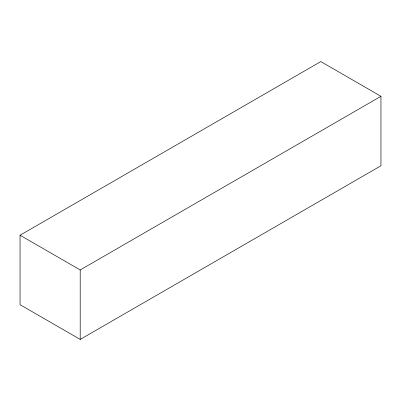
<?xml version="1.0" encoding="UTF-8"?>
<svg xmlns="http://www.w3.org/2000/svg" width="401" height="401" viewBox="0 0 401 401"><rect width="100%" height="100%" fill="white"/><g stroke="black" fill="none" stroke-linecap="round" stroke-linejoin="round"><path stroke-width="0.6" d="M20.05 235.227L320.8 61.589L380.95 96.315L380.95 165.773L80.2 339.411L20.05 304.685L20.05 235.227L80.2 269.953L380.95 96.315M80.2 269.953L80.2 339.411"/></g></svg>
